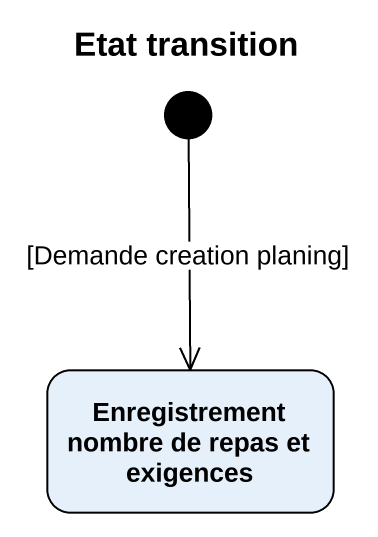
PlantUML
@startuml
title Etat transition
hide empty description
state "Enregistrement nombre de repas et exigences" as Enregistrement_nombre_de
[*] --> Enregistrement_nombre_de : [Demande creation planing]
@enduml
